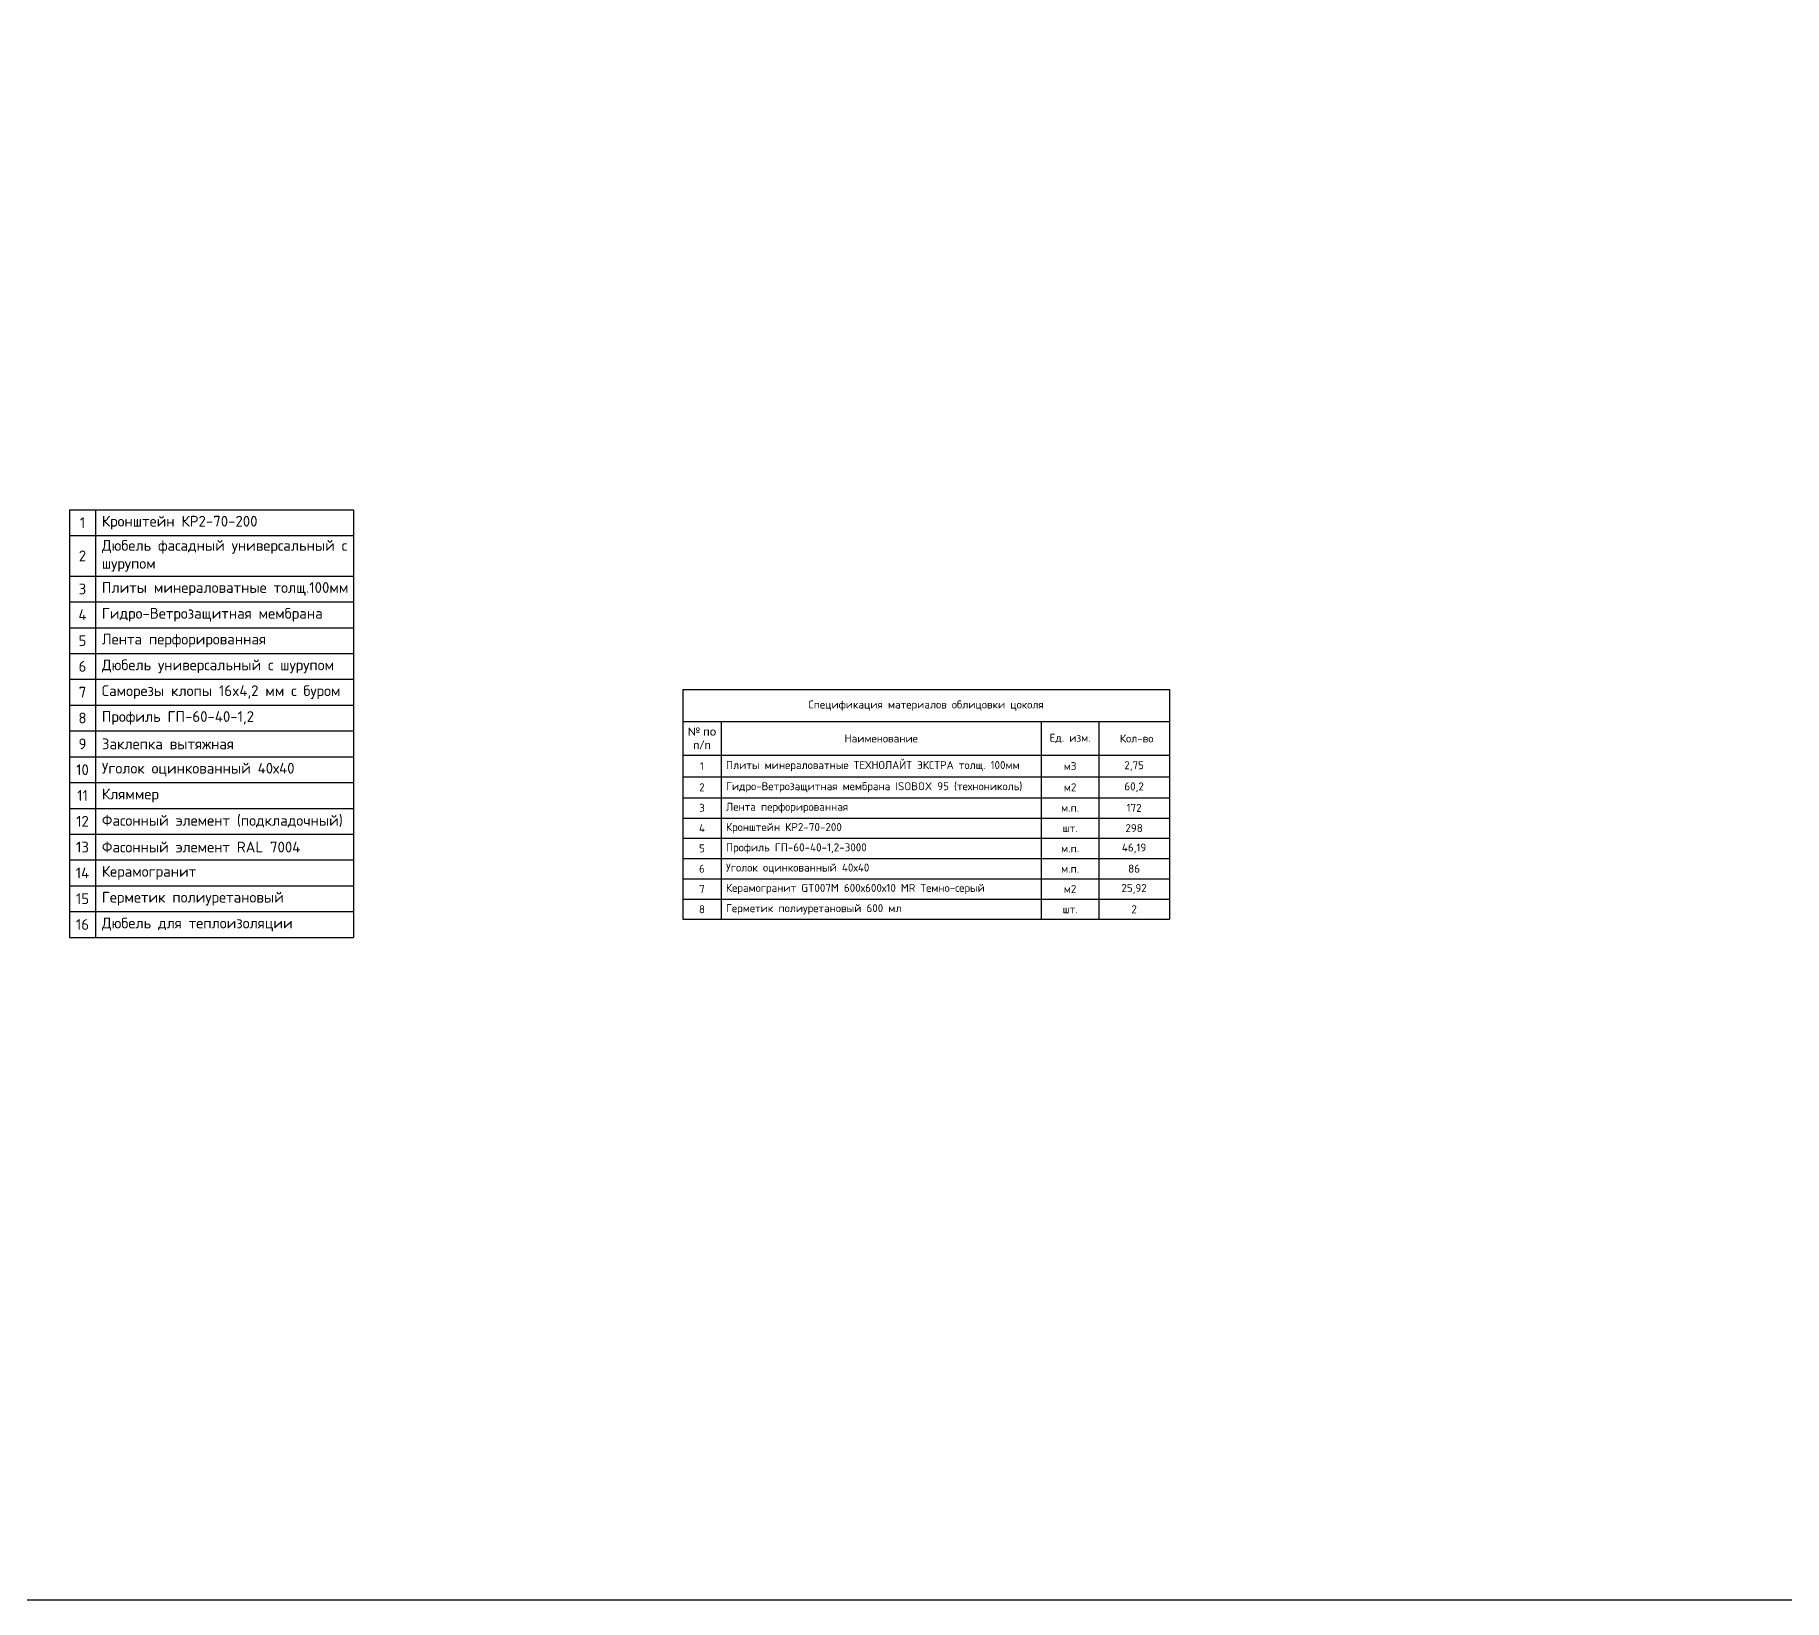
# Model space of a CAD drawing. Header units: millimetres. Extents: x -3689 to 2955806, y -724709 to -635850.
# Drawn here: x 2945918 to 2947952, y -720121 to -718301 of the extents above; entities that cross this region are included whole.
import ezdxf

# ---------------------------------------------------------------- set-up
doc = ezdxf.new("R2010")
doc.units = ezdxf.units.MM
doc.layers.add('_Выноска', color=7, linetype='Continuous', lineweight=15)

# ---------------------------------------------------------------- blocks, each defined once
blk = doc.blocks.new('*T430')
at = {"layer": '_Выноска', "linetype": 'ByBlock', "lineweight": -2, "transparency": 16777216}
for p, q in [((0, 0), (330.1, 0)), ((0, 0), (0, -497.2)), ((30, 0), (30, -497.2)), ((330.1, 0), (330.1, -497.2)), ((0, -30), (330.1, -30)), ((0, -77.1), (330.1, -77.1)), ((0, -107.1), (330.1, -107.1)), ((0, -137.1), (330.1, -137.1)), ((0, -167.1), (330.1, -167.1)), ((0, -197.1), (330.1, -197.1)), ((0, -227.1), (330.1, -227.1)), ((0, -257.1), (330.1, -257.1)), ((0, -287.2), (330.1, -287.2)), ((0, -317.2), (330.1, -317.2)), ((0, -347.2), (330.1, -347.2)), ((0, -377.2), (330.1, -377.2)), ((0, -407.2), (330.1, -407.2)), ((0, -437.2), (330.1, -437.2)), ((0, -467.2), (330.1, -467.2)), ((30, -497.2), (330.1, -497.2))]:
    blk.add_line(p, q, dxfattribs=at)
at = {"layer": '_Выноска', "color": 0, "linetype": 'ByBlock', "lineweight": -2, "transparency": 16777216}
blk.add_line((0, -497.2), (30, -497.2), dxfattribs=at)
at = {"layer": '_Выноска', "color": 0, "transparency": 16777216}
for s, insert, char_height, width, attachment_point in [('{\\fISOCPEUR|b0|i0|c0;1', (15, -15), 12.503, 15.004, 5), ('{\\fISOCPEUR|b0|i0|c0;Кронштейн КР2-70-200', (37.5, -15), 12.503, 285.073, 4), ('{\\fISOCPEUR|b0|i0|c0;Дюбель фасадный универсальный с шурупом', (37.5, -53.6), 12.503, 285.073, 4), ('{\\fISOCPEUR|b0|i0|c0;2', (15, -53.6), 12.503, 15.004, 5), ('{\\fISOCPEUR|b0|i0|c0;3', (15, -92.1), 12.503, 15.004, 5), ('{\\fISOCPEUR|b0|i0|c204|p34;Плиты минераловатные толщ\\fISOCPEUR|b0|i0|c0|p34;.100\\fISOCPEUR|b0|i0|c204|p34;мм}', (37.5, -92.1), 12.5032, 285.073, 4), ('{\\fISOCPEUR|b0|i0|c0;4', (15, -122.1), 12.503, 15.004, 5), ('{\\fISOCPEUR|b0|i0|c0;Гидро-Ветрозащитная мембрана', (37.5, -122.1), 12.503, 285.073, 4), ('{\\fISOCPEUR|b0|i0|c0;5', (15, -152.1), 12.503, 15.004, 5), ('{\\fISOCPEUR|b0|i0|c0;Лента перфорированная', (37.5, -152.1), 12.503, 285.073, 4), ('{\\fISOCPEUR|b0|i0|c0;6', (15, -182.1), 12.503, 15.004, 5), ('{\\fISOCPEUR|b0|i0|c0;Дюбель универсальный с шурупом', (37.5, -182.1), 12.503, 285.073, 4), ('{\\fISOCPEUR|b0|i0|c0;7', (15, -212.1), 12.503, 15.004, 5), ('{\\fISOCPEUR|b0|i0|c0;Саморезы клопы 16x4,2 мм с буром', (37.5, -212.1), 12.503, 285.073, 4), ('{\\fISOCPEUR|b0|i0|c0;8', (15, -242.1), 12.503, 15.004, 5), ('{\\fISOCPEUR|b0|i0|c204|p34;Профиль ГП\\fISOCPEUR|b0|i0|c0|p34;-60-40-1,2}', (37.5, -242.1), 12.503, 285.073, 4), ('{\\fISOCPEUR|b0|i0|c0;9', (15, -272.2), 12.503, 15.004, 5), ('{\\fISOCPEUR|b0|i0|c0;Заклепка вытяжная', (37.5, -272.2), 12.503, 285.073, 4), ('{\\fISOCPEUR|b0|i0|c0;10', (15, -302.2), 12.503, 15.004, 5), ('{\\fISOCPEUR|b0|i0|c0;Уголок оцинкованный 40х40', (37.5, -302.2), 12.503, 285.073, 4), ('{\\fISOCPEUR|b0|i0|c0;Кляммер', (37.5, -332.2), 12.503, 285.073, 4), ('{\\fISOCPEUR|b0|i0|c0;11', (15, -332.2), 12.503, 15.004, 5), ('{\\fISOCPEUR|b0|i0|c0;12', (15, -362.2), 12.503, 15.004, 5), ('{\\fISOCPEUR|b0|i0|c204|p34;Фасонный элемент (подкладочный)}', (37.5, -362.2), 12.503, 285.073, 4), ('{\\fISOCPEUR|b0|i0|c0;13', (15, -392.2), 12.503, 15.004, 5), ('{\\fISOCPEUR|b0|i0|c204|p34;Фасонный элемент \\fISOCPEUR|b0|i0|c0|p34;RAL 7004}', (37.5, -392.2), 12.503, 285.073, 4), ('{\\fISOCPEUR|b0|i0|c0;14', (15, -422.2), 12.503, 15.004, 5), ('{\\fISOCPEUR|b0|i0|c204|p34;Керамогранит }', (37.5, -422.2), 12.503, 285.073, 4), ('{\\fISOCPEUR|b0|i0|c0;15', (15, -452.2), 12.503, 15.004, 5), ('{\\fISOCPEUR|b0|i0|c204|p34;Герметик полиуретановый}', (37.5, -452.2), 12.503, 285.073, 4), ('{\\fISOCPEUR|b0|i0|c0|p34;16', (15, -482.2), 12.503, 15.004, 5), ('{\\fISOCPEUR|b0|i0|c204|p34;Дюбель для теплоизоляции}', (37.5, -482.2), 12.503, 285.073, 4)]:
    blk.add_mtext(s, dxfattribs=dict(at, insert=insert, char_height=char_height, width=width, attachment_point=attachment_point))
blk = doc.blocks.new('*T452')
at = {"layer": '_Выноска', "linetype": 'ByBlock', "lineweight": -2, "transparency": 16777216}
for p, q in [((0, 0), (565.7, 0)), ((565.7, 0), (565.7, -267.1)), ((0, -37.2), (565.7, -37.2)), ((0, -37.2), (0, -267.1)), ((44.7, -37.2), (44.7, -267.1)), ((416.8, -37.2), (416.8, -267.1)), ((483.8, -37.2), (483.8, -267.1)), ((0, -76.4), (483.8, -76.4)), ((0, -101.5), (565.7, -101.5)), ((0, -125.7), (565.7, -125.7)), ((0, -149.3), (565.7, -149.3)), ((0, -172.9), (565.7, -172.9)), ((0, -196.4), (565.7, -196.4)), ((0, -220), (565.7, -220)), ((0, -243.6), (565.7, -243.6)), ((0, -267.1), (565.7, -267.1))]:
    blk.add_line(p, q, dxfattribs=at)
at = {"layer": '_Выноска', "color": 0, "linetype": 'ByBlock', "lineweight": -2, "transparency": 16777216}
for p, q in [((0, 0), (0, -37.2)), ((483.8, -76.4), (565.7, -76.4))]:
    blk.add_line(p, q, dxfattribs=at)
at = {"layer": '_Выноска', "color": 0, "transparency": 16777216, "char_height": 9.304}
for s, insert, width, attachment_point in [('{\\fISOCPEUR|b0|i0|c204|p34;Спецификация материалов облицовки цоколя}', (282.8, -18.6), 554.515, 5), ('{\\fCalibri|b0|i0|c204|p34;№ по \\fCalibri|b0|i0|c0|p34;n/n}', (22.3, -56.8), 33.494, 5), ('{\\fISOCPEUR|b0|i0|c204|p34;Наименование}', (230.7, -56.8), 360.993, 5), ('{\\fISOCPEUR|b0|i0|c0;Ед. изм.', (450.3, -56.8), 55.824, 5), ('{\\fISOCPEUR|b0|i0|c0; Кол-во ', (524.7, -56.8), 70.71, 5), ('{\\fISOCPEUR|b0|i0|c0;Плиты минераловатные ТЕХНОЛАЙТ ЭКСТРА толщ. 100мм', (50.2, -89), 360.993, 4), ('{\\fISOCPEUR|b0|i0|c0;1', (22.3, -89), 33.494, 5), ('{\\fISOCPEUR|b0|i0|c0;м3', (450.3, -89), 55.824, 5), ('{\\fISOCPEUR|b0|i0|c204|p34;2,75}', (524.7, -89), 70.71, 5), ('{\\fISOCPEUR|b0|i0|c204|p34;2}', (22.3, -113.6), 33.494, 5), ('{\\fISOCPEUR|b0|i0|c204|p34;Гидро-Ветрозащитная мембрана ISOBOX 95 (технониколь)}', (50.2, -113.6), 360.993, 4), ('{\\fISOCPEUR|b0|i0|c0;м2', (450.3, -113.6), 55.824, 5), ('{\\fISOCPEUR|b0|i0|c204|p34;60,2}', (524.7, -113.6), 70.71, 5), ('{\\fISOCPEUR|b0|i0|c0|p34;3', (22.3, -137.5), 33.494, 5), ('{\\fISOCPEUR|b0|i0|c0;Лента перфорированная', (50.2, -137.5), 360.993, 4), ('{\\fISOCPEUR|b0|i0|c0;м.п.', (450.3, -137.5), 55.824, 5), ('{\\fISOCPEUR|b0|i0|c204|p34;172}', (524.7, -137.5), 70.71, 5), ('{\\fISOCPEUR|b0|i0|c204|p34;4', (22.3, -161.1), 33.494, 5), ('{\\fISOCPEUR|b0|i0|c0;Кронштейн КР2-70-200', (50.2, -161.1), 360.993, 4), ('{\\fISOCPEUR|b0|i0|c0;шт.', (450.3, -161.1), 55.824, 5), ('{\\fISOCPEUR|b0|i0|c204|p34;298}', (524.7, -161.1), 70.71, 5), ('{\\fISOCPEUR|b0|i0|c0|p34;5', (22.3, -184.7), 33.494, 5), ('{\\fISOCPEUR|b0|i0|c0;Профиль ГП-60-40-1,2-3000', (50.2, -184.7), 360.993, 4), ('{\\fISOCPEUR|b0|i0|c0;м.п.', (450.3, -184.7), 55.824, 5), ('{\\fISOCPEUR|b0|i0|c204|p34;46,19}', (524.7, -184.7), 70.71, 5), ('{\\fISOCPEUR|b0|i0|c0;Уголок оцинкованный 40х40', (50.2, -208.2), 360.993, 4), ('{\\fISOCPEUR|b0|i0|c204|p34;6', (22.3, -208.2), 33.494, 5), ('{\\fISOCPEUR|b0|i0|c0;м.п.', (450.3, -208.2), 55.824, 5), ('{\\fISOCPEUR|b0|i0|c204|p34;86}', (524.7, -208.2), 70.71, 5), ('{\\fISOCPEUR|b0|i0|c0|p34;7', (22.3, -231.8), 33.494, 5), ('{\\fISOCPEUR|b0|i0|c0;Керамогранит GT007М 600х600х10 MR Темно-серый', (50.2, -231.8), 360.993, 4), ('{\\fISOCPEUR|b0|i0|c0;м2', (450.3, -231.8), 55.824, 5), ('{\\fISOCPEUR|b0|i0|c204|p34;25,92}', (524.7, -231.8), 70.71, 5), ('{\\fISOCPEUR|b0|i0|c204|p34;8', (22.3, -255.4), 33.494, 5), ('{\\fISOCPEUR|b0|i0|c204|p34;Герметик полиуретановый 600 мл}', (50.2, -255.4), 360.993, 4), ('{\\fISOCPEUR|b0|i0|c0;шт.', (450.3, -255.4), 55.824, 5), ('{\\fISOCPEUR|b0|i0|c204|p34;2}', (524.7, -255.4), 70.71, 5)]:
    blk.add_mtext(s, dxfattribs=dict(at, insert=insert, width=width, attachment_point=attachment_point))

msp = doc.modelspace()

# ---------------------------------------------------------------- linework, layer by layer
at = {"color": 4}
msp.add_lwpolyline([(2943840.6, -715532.9), (2948114.4, -715532.9), (2948114.4, -720120.8), (2943840.6, -720120.8)], close=True, dxfattribs=at)

# ---------------------------------------------------------------- block references
for name, p in [('*T430', (2945958.7, -718853.1)), ('*T452', (2946671.6, -719062.2))]:
    msp.add_blockref(name, p)

doc.saveas('drawing.dxf')
